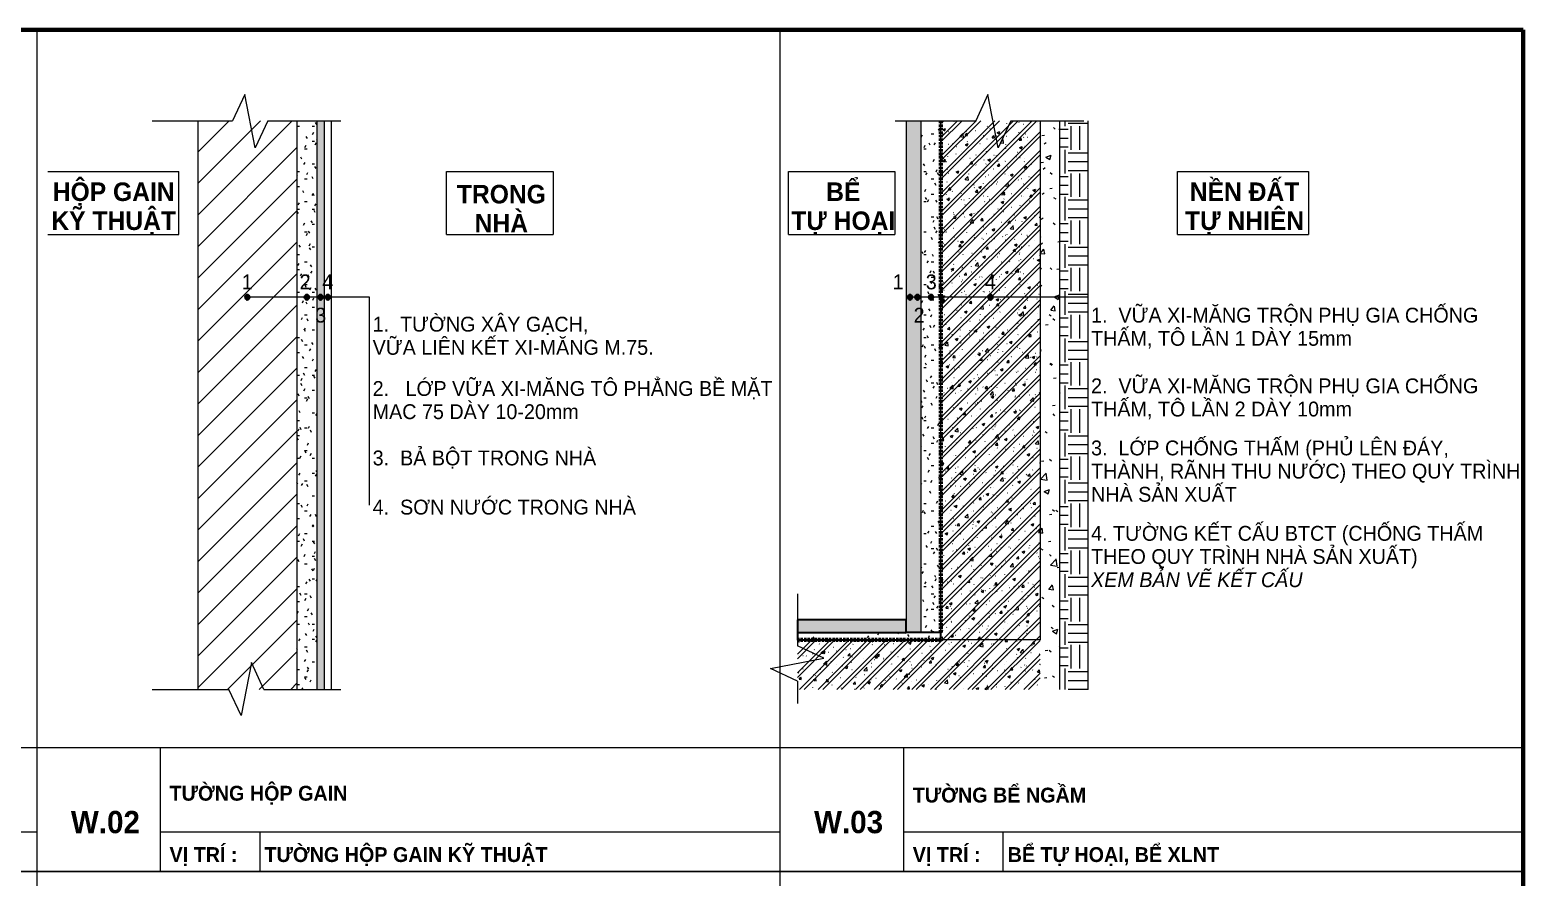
# Model space of a CAD drawing. Header units: millimetres. Extents: x 2839 to 13349, y 2387 to 11762.
# Drawn here: x 10281 to 13295, y 10050 to 11762 of the extents above; entities that cross this region are included whole.
import ezdxf

# ---------------------------------------------------------------- set-up
doc = ezdxf.new("R2010")
doc.units = ezdxf.units.MM
doc.linetypes.add('Hidden', pattern=[7.14375, 4.7625, -2.38125])
for name, color, linetype, lineweight in [('A-DETL-5', 90, 'Hidden', 200), ('A-DETL-GENF-1', 7, 'Continuous', 18), ('A-DETL-GENF-2', 9, 'Continuous', 18), ('A-DETL-GENF-4', 8, 'Continuous', 18), ('A-DETL-MEDM', 33, 'Continuous', 35), ('A-DETL-THIN', 151, 'Continuous', 18), ('A-DETL-WIDE', 214, 'Continuous', 100), ('G-ANNO-TEXT-1', 7, 'Continuous', 9)]:
    doc.layers.add(name, color=color, linetype=linetype, lineweight=lineweight)
doc.styles.add('Arial_4', font='arial_0.ttf', dxfattribs={"width": 0.95, "height": 30})
doc.styles.add('Arial_B_1', font='arialbd_0.ttf', dxfattribs={"width": 0.95, "height": 45})
doc.styles.add('Arial_B_2', font='arialbd_0.ttf', dxfattribs={"width": 0.95, "height": 30})
doc.styles.add('Arial_B_3', font='arialbd_0.ttf', dxfattribs={"width": 0.95, "height": 37.5})
pattern_1 = [(0, (6232.564, 0), (60.96, 15.24), [5.029, -40.691, 5.029, -40.691, -243.84]), (0, (6232.564, 0), (60.96, 15.24), [-91.44, 5.029, -86.411, 5.029, -40.691, -106.68]), (0, (6232.564, 0), (60.96, 15.24), [-228.6, 5.029, -25.451, 5.029, -71.171]), (120, (6255.424, 7.62), (-43.678227, 45.172909), [5.029, -40.691, 5.029, -40.691, -243.84]), (120, (6255.424, 7.62), (-43.678227, 45.172909), [-91.44, 5.029, -86.411, 5.029, -40.691, -106.68]), (120, (6255.424, 7.62), (-43.678227, 45.172909), [-228.6, 5.029, -25.451, 5.029, -71.171]), (240, (6263.044, 38.1), (-17.281773, -60.412909), [5.029, -40.691, 5.029, -40.691, -243.84]), (240, (6263.044, 38.1), (-17.281773, -60.412909), [-91.44, 5.029, -86.411, 5.029, -40.691, -106.68]), (240, (6263.044, 38.1), (-17.281773, -60.412909), [-228.6, 5.029, -25.451, 5.029, -71.171])]
pattern_2 = [(50, (6232.564, 0), (54.65545, -4.78151), [5.715, -62.865]), (355, (6232.564, 0), (-10.57276, 57.31658), [4.572, -50.292]), (100.451, (6237.12, -0.4), (44.08277, 52.5349), [4.857, -53.427]), (46.184, (6232.564, 15.24), (81.32374, -12.6129), [8.572, -94.297]), (96.636, (6239.34, 14.19), (71.2212, 74.2287), [7.286, -80.141]), (351.184, (6232.56, 15.24), (71.22166, 74.2274), [6.858, -75.438]), (21, (6240.184, 11.43), (45.48461, -30.67949), [5.715, -62.865]), (326, (6240.184, 11.43), (18.54048, 55.256), [4.572, -50.292]), (71.451, (6243.974, 8.873), (64.02509, 24.57632), [4.857, -53.427]), (37.5, (6232.564, 0), (0.926095, 25.366718), [0.503, -49.179, 0.503, -50.551, -50.483]), (37.5, (6232.564, 0), (0.926095, 25.366718), [-100.736, 0.503, -49.98]), (7.5, (6232.564, 0), (20.04558, 30.054595), [0.503, -28.605, 0.503, -48.036, -19.241]), (7.5, (6232.564, 0), (20.04558, 30.054595), [-77.648, 0.503, -18.738]), (327.5, (6215.57, 0), (40.676816, -1.71882), [0.503, -18.547, 0.503, -58.933, -78.867]), (327.5, (6215.57, 0), (40.676816, -1.71882), [-78.486, 0.503, -78.364]), (317.5, (6207.95, 0), (44.43832, 7.62794), [0.503, -24.262, 0.503, -38.969, -56.007]), (317.5, (6207.95, 0), (44.43832, 7.62794), [-64.237, 0.503, -55.504]), (45, (6232.564, 0), (-18.85854, 18.85854), []), (45, (6232.564, 28.575), (-18.85854, 18.85854), [])]

msp = doc.modelspace()

# ---------------------------------------------------------------- hatches: boundary and pattern name
at = {"layer": 'A-DETL-GENF-1'}
h = msp.add_hatch(dxfattribs=at)
h.set_pattern_fill('FP_50', color=256, style=0, pattern_type=2)
h.set_pattern_definition([(45, (6232.564, 0), (-31.8198, 31.8198), [])])
h.paths.add_polyline_path([(10619.6, 10429.5), (10819.6, 10429.5), (10819.6, 11578), (10619.6, 11578), (10619.6, 11219.1)])
h.paths.add_polyline_path([(10719.6, 11216.6), (10718.3, 11216.8), (10717.1, 11217.3), (10716.1, 11218.1), (10715.3, 11219.1), (10714.8, 11220.3), (10714.6, 11221.6), (10714.8, 11222.9), (10715.3, 11224.1), (10716.1, 11225.2), (10717.1, 11226), (10718.3, 11226.5), (10719.6, 11226.6), (10720.9, 11226.5), (10722.1, 11226), (10723.1, 11225.2), (10723.9, 11224.1), (10724.4, 11222.9), (10724.6, 11221.6), (10724.4, 11220.3), (10723.9, 11219.1), (10723.1, 11218.1), (10722.1, 11217.3), (10720.9, 11216.8)])
h = msp.add_hatch(dxfattribs=at)
h.set_pattern_fill('FP_54', color=256, style=0, pattern_type=2)
h.set_pattern_definition(pattern_2)
h.paths.add_polyline_path([(12319.6, 10529.5), (12319.6, 11578), (12119.6, 11578), (12119.6, 10529.5)])
h.paths.add_polyline_path([(12219.6, 11216.6), (12218.3, 11216.8), (12217.1, 11217.3), (12216.1, 11218.1), (12215.3, 11219.1), (12214.8, 11220.3), (12214.6, 11221.6), (12214.8, 11222.9), (12215.3, 11224.1), (12216.1, 11225.2), (12217.1, 11226), (12218.3, 11226.5), (12219.6, 11226.6), (12220.9, 11226.5), (12222.1, 11226), (12223.1, 11225.2), (12223.9, 11224.1), (12224.4, 11222.9), (12224.6, 11221.6), (12224.4, 11220.3), (12223.9, 11219.1), (12223.1, 11218.1), (12222.1, 11217.3), (12220.9, 11216.8)])
h = msp.add_hatch(dxfattribs=at)
h.set_pattern_fill('FP_56', color=256, style=0, pattern_type=2)
h.set_pattern_definition([(50, (6232.56, 0), (109.31026, -9.5638), [11.43, -125.73]), (355, (6232.56, 0), (-21.1454, 114.6342), [9.144, -100.584]), (100.451, (6241.67, -0.8), (88.1655, 105.0698), [9.714, -106.854]), (46.184, (6232.56, 30.48), (162.6475, -25.2258), [17.145, -188.595]), (96.636, (6246.12, 28.38), (142.4415, 148.4563), [14.571, -160.281]), (351.184, (6232.56, 30.48), (142.4433, 148.4548), [13.716, -150.876]), (21, (6247.8, 22.86), (90.9683, -61.35934), [11.43, -125.73]), (326, (6247.8, 22.86), (37.0815, 110.5128), [9.144, -100.584]), (71.451, (6255.38, 17.75), (128.0502, 49.1526), [9.714, -106.854]), (37.5, (6232.564, 0), (1.85359, 50.73325), [5.029, -94.336, 5.029, -97.079, -100.965]), (37.5, (6232.564, 0), (1.85359, 50.73325), [-201.473, 5.029, -95.936]), (7.5, (6232.564, 0), (40.09228, 60.10833), [5.029, -53.188, 5.029, -92.05, -38.481]), (7.5, (6232.564, 0), (40.09228, 60.10833), [-155.296, 5.029, -33.452]), (327.5, (6198.58, 0), (81.35501, -3.43733), [5.029, -33.071, 5.029, -113.843, -157.734]), (327.5, (6198.58, 0), (81.35501, -3.43733), [-156.972, 5.029, -152.705]), (317.5, (6183.34, 0), (88.87804, 15.25595), [5.029, -44.501, 5.029, -73.914, -112.014]), (317.5, (6183.34, 0), (88.87804, 15.25595), [-128.473, 5.029, -106.985])])
h.paths.add_polyline_path([(12359.6, 10429.5), (12359.6, 11578), (12319.6, 11578), (12319.6, 10429.5)])
for points in [[(10719.6, 11216.6), (10720.9, 11216.8), (10722.1, 11217.3), (10723.1, 11218.1), (10723.9, 11219.1), (10724.4, 11220.3), (10724.6, 11221.6), (10724.4, 11222.9), (10723.9, 11224.1), (10723.1, 11225.2), (10722.1, 11226), (10720.9, 11226.5), (10719.6, 11226.6), (10718.3, 11226.5), (10717.1, 11226), (10716.1, 11225.2), (10715.3, 11224.1), (10714.8, 11222.9), (10714.6, 11221.6), (10714.8, 11220.3), (10715.3, 11219.1), (10716.1, 11218.1), (10717.1, 11217.3), (10718.3, 11216.8)], [(10839.6, 11216.6), (10840.9, 11216.8), (10842.1, 11217.3), (10843.1, 11218.1), (10843.9, 11219.1), (10844.4, 11220.3), (10844.6, 11221.6), (10844.4, 11222.9), (10843.9, 11224.1), (10843.1, 11225.2), (10842.1, 11226), (10840.9, 11226.5), (10839.6, 11226.6), (10838.3, 11226.5), (10837.1, 11226), (10836.1, 11225.2), (10835.3, 11224.1), (10834.8, 11222.9), (10834.6, 11221.6), (10834.8, 11220.3), (10835.3, 11219.1), (10836.1, 11218.1), (10837.1, 11217.3), (10838.3, 11216.8)], [(10867.2, 11216.6), (10868.5, 11216.8), (10869.7, 11217.3), (10870.8, 11218.1), (10871.6, 11219.1), (10872.1, 11220.3), (10872.2, 11221.6), (10872.1, 11222.9), (10871.6, 11224.1), (10870.8, 11225.2), (10869.7, 11226), (10868.5, 11226.5), (10867.2, 11226.6), (10865.9, 11226.5), (10864.7, 11226), (10863.7, 11225.2), (10862.9, 11224.1), (10862.4, 11222.9), (10862.2, 11221.6), (10862.4, 11220.3), (10862.9, 11219.1), (10863.7, 11218.1), (10864.7, 11217.3), (10865.9, 11216.8)], [(10882.2, 11216.6), (10883.5, 11216.8), (10884.7, 11217.3), (10885.8, 11218.1), (10886.6, 11219.1), (10887.1, 11220.3), (10887.2, 11221.6), (10887.1, 11222.9), (10886.6, 11224.1), (10885.8, 11225.2), (10884.7, 11226), (10883.5, 11226.5), (10882.2, 11226.6), (10880.9, 11226.5), (10879.7, 11226), (10878.7, 11225.2), (10877.9, 11224.1), (10877.4, 11222.9), (10877.2, 11221.6), (10877.6, 11220), (10877.9, 11219.1), (10878.7, 11218.1), (10879.7, 11217.3), (10880.9, 11216.8)], [(12057.1, 11216.6), (12058.4, 11216.8), (12059.6, 11217.3), (12060.6, 11218.1), (12061.4, 11219.1), (12061.9, 11220.3), (12062.1, 11221.6), (12061.9, 11222.9), (12061.4, 11224.1), (12060.6, 11225.2), (12059.6, 11226), (12058.4, 11226.5), (12057.1, 11226.6), (12055.8, 11226.5), (12054.6, 11226), (12053.6, 11225.2), (12052.8, 11224.1), (12052.3, 11222.9), (12052.1, 11221.6), (12052.3, 11220.3), (12052.8, 11219.1), (12053.6, 11218.1), (12055, 11217.1), (12055.8, 11216.8)], [(12072.1, 11216.6), (12073.4, 11216.8), (12074.6, 11217.3), (12075.6, 11218.1), (12076.4, 11219.1), (12076.9, 11220.3), (12077.1, 11221.6), (12076.9, 11222.9), (12076.4, 11224.1), (12075.6, 11225.2), (12074.6, 11226), (12073.4, 11226.5), (12072.1, 11226.6), (12070.8, 11226.5), (12069.6, 11226), (12068.6, 11225.2), (12067.8, 11224.1), (12067.3, 11222.9), (12067.1, 11221.6), (12067.3, 11220.3), (12067.8, 11219.1), (12068.6, 11218.1), (12069.6, 11217.3), (12070.8, 11216.8)], [(12099.6, 11216.6), (12100.9, 11216.8), (12102.1, 11217.3), (12103.1, 11218.1), (12103.9, 11219.1), (12104.4, 11220.3), (12104.6, 11221.6), (12104.4, 11222.9), (12103.9, 11224.1), (12103.1, 11225.2), (12102.1, 11226), (12100.9, 11226.5), (12099.6, 11226.6), (12098.3, 11226.5), (12097.1, 11226), (12096.1, 11225.2), (12095.3, 11224.1), (12094.8, 11222.9), (12094.6, 11221.6), (12094.8, 11220.3), (12095.3, 11219.1), (12096.1, 11218.1), (12097.1, 11217.3), (12098.3, 11216.8)], [(12219.6, 11216.6), (12220.9, 11216.8), (12222.1, 11217.3), (12223.1, 11218.1), (12223.9, 11219.1), (12224.4, 11220.3), (12224.6, 11221.6), (12224.4, 11222.9), (12223.9, 11224.1), (12223.1, 11225.2), (12222.1, 11226), (12220.9, 11226.5), (12219.6, 11226.6), (12218.3, 11226.5), (12217.1, 11226), (12216.1, 11225.2), (12215.3, 11224.1), (12214.8, 11222.9), (12214.6, 11221.6), (12214.8, 11220.3), (12215.3, 11219.1), (12216.1, 11218.1), (12217.1, 11217.3), (12218.3, 11216.8)]]:
    msp.add_hatch(color=256, dxfattribs=at).paths.add_polyline_path(points)
h = msp.add_hatch(dxfattribs=at)
h.set_pattern_fill('FP_54', color=256, style=0, pattern_type=2)
h.set_pattern_definition(pattern_2)
h.paths.add_polyline_path([(12319.6, 10429.5), (12319.6, 10529.5), (11830, 10529.5), (11830, 10429.5), (12119.6, 10429.5)])
at = {"layer": 'A-DETL-GENF-2'}
h = msp.add_hatch(color=256, dxfattribs=at)
h.paths.add_polyline_path([(10859.6, 10429.5), (10874.6, 10429.5), (10874.6, 11578), (10859.6, 11578), (10859.6, 10888.6)])
h.paths.add_polyline_path([(10867.2, 11216.6), (10865.9, 11216.8), (10864.7, 11217.3), (10863.7, 11218.1), (10862.9, 11219.1), (10862.4, 11220.3), (10862.2, 11221.6), (10862.4, 11222.9), (10862.9, 11224.1), (10863.7, 11225.2), (10864.7, 11226), (10865.9, 11226.5), (10867.2, 11226.6), (10868.5, 11226.5), (10869.7, 11226), (10870.8, 11225.2), (10871.6, 11224.1), (10872.1, 11222.9), (10872.2, 11221.6), (10872.1, 11220.3), (10871.6, 11219.1), (10870.8, 11218.1), (10869.7, 11217.3), (10868.5, 11216.8)])
h = msp.add_hatch(color=256, dxfattribs=at)
h.paths.add_polyline_path([(12079.6, 10544.5), (12079.6, 11578), (12049.6, 11578), (12049.6, 10544.5)])
h.paths.add_polyline_path([(12057.1, 11216.6), (12055.8, 11216.8), (12054.6, 11217.3), (12053.6, 11218.1), (12052.8, 11219.1), (12052.3, 11220.3), (12052.1, 11221.6), (12052.3, 11222.9), (12052.8, 11224.1), (12053.6, 11225.2), (12055, 11226.1), (12055.8, 11226.5), (12057.1, 11226.6), (12058.4, 11226.5), (12059.6, 11226), (12060.6, 11225.2), (12061.4, 11224.1), (12061.9, 11222.9), (12062.1, 11221.6), (12061.9, 11220.3), (12061.4, 11219.1), (12060.6, 11218.1), (12059.6, 11217.3), (12058.4, 11216.8)])
h.paths.add_polyline_path([(12072.1, 11216.6), (12070.8, 11216.8), (12069.6, 11217.3), (12068.6, 11218.1), (12067.8, 11219.1), (12067.3, 11220.3), (12067.1, 11221.6), (12067.3, 11222.9), (12067.8, 11224.1), (12068.6, 11225.2), (12069.6, 11226), (12070.8, 11226.5), (12072.1, 11226.6), (12073.4, 11226.5), (12074.6, 11226), (12075.6, 11225.2), (12076.4, 11224.1), (12076.9, 11222.9), (12077.1, 11221.6), (12076.9, 11220.3), (12076.4, 11219.1), (12075.6, 11218.1), (12074.6, 11217.3), (12073.4, 11216.8)])
msp.add_hatch(color=256, dxfattribs=at).paths.add_polyline_path([(12049.6, 10544.5), (12049.6, 10569.7), (11830, 10569.7), (11830, 10544.5), (11853.2, 10544.5)])
at = {"layer": 'A-DETL-GENF-4'}
h = msp.add_hatch(dxfattribs=at)
h.set_pattern_fill('FP_22', color=256, style=0, pattern_type=2)
h.set_pattern_definition(pattern_1)
h.paths.add_polyline_path([(10819.6, 10429.5), (10859.6, 10429.5), (10859.6, 11578), (10819.6, 11578), (10819.6, 10888.6)])
h.paths.add_polyline_path([(10839.6, 11216.6), (10838.3, 11216.8), (10837.1, 11217.3), (10836.1, 11218.1), (10835.3, 11219.1), (10834.8, 11220.3), (10834.6, 11221.6), (10834.8, 11222.9), (10835.3, 11224.1), (10836.1, 11225.2), (10837.1, 11226), (10838.3, 11226.5), (10839.6, 11226.6), (10840.9, 11226.5), (10842.1, 11226), (10843.1, 11225.2), (10843.9, 11224.1), (10844.4, 11222.9), (10844.6, 11221.6), (10844.4, 11220.3), (10843.9, 11219.1), (10843.1, 11218.1), (10842.1, 11217.3), (10840.9, 11216.8)])
h = msp.add_hatch(dxfattribs=at)
h.set_pattern_fill('FP_22', color=256, style=0, pattern_type=2)
h.set_pattern_definition(pattern_1)
h.paths.add_polyline_path([(12079.6, 10544.5), (12119.6, 10544.5), (12119.6, 11578), (12079.6, 11578), (12079.6, 10888.6)])
h.paths.add_polyline_path([(12099.6, 11216.6), (12098.3, 11216.8), (12097.1, 11217.3), (12096.1, 11218.1), (12095.3, 11219.1), (12094.8, 11220.3), (12094.6, 11221.6), (12094.8, 11222.9), (12095.3, 11224.1), (12096.1, 11225.2), (12097.1, 11226), (12098.3, 11226.5), (12099.6, 11226.6), (12100.9, 11226.5), (12102.1, 11226), (12103.1, 11225.2), (12103.9, 11224.1), (12104.4, 11222.9), (12104.6, 11221.6), (12104.4, 11220.3), (12103.9, 11219.1), (12103.1, 11218.1), (12102.1, 11217.3), (12100.9, 11216.8)])
h = msp.add_hatch(dxfattribs=at)
h.set_pattern_fill('FP_55', color=256, style=0, pattern_type=2)
h.set_pattern_definition([(0, (6232.564, 0), (47.625, 47.625), [47.625, -47.625]), (0, (6232.564, 17.86), (47.625, 47.625), [47.625, -47.625]), (0, (6232.564, 35.72), (47.625, 47.625), [47.625, -47.625]), (90, (6238.517, 41.67), (-47.625, 47.625), [47.625, -47.625]), (90, (6256.377, 41.67), (-47.625, 47.625), [47.625, -47.625]), (90, (6274.236, 41.67), (-47.625, 47.625), [47.625, -47.625])])
h.paths.add_polyline_path([(12391.4, 10429.5), (12416.5, 10429.5), (12416.5, 11578), (12359.6, 11578), (12359.6, 10429.5)])
h = msp.add_hatch(dxfattribs=at)
h.set_pattern_fill('FP_22', color=256, style=0, pattern_type=2)
h.set_pattern_definition(pattern_1)
h.paths.add_polyline_path([(11853.2, 10529.5), (12119.6, 10529.5), (12119.6, 10544.5), (11830, 10544.5), (11830, 10529.5)])

# ---------------------------------------------------------------- linework, layer by layer
at = {"layer": 'A-DETL-5'}
for p, q in [((12119.6, 10544.5), (12119.6, 11578)), ((12119.6, 10529.5), (11830, 10529.5))]:
    msp.add_line(p, q, dxfattribs=at)
at = {"layer": 'A-DETL-MEDM'}
for p, q in [((12049.6, 10569.7), (11830, 10569.7)), ((11830, 10569.7), (11830, 10544.5)), ((12049.6, 10544.5), (12049.6, 10569.7)), ((11830, 10544.5), (11830, 10529.5)), ((11830, 10544.5), (12049.6, 10544.5)), ((11830, 10529.5), (12119.6, 10529.5)), ((12119.6, 10544.5), (12049.6, 10544.5)), ((12119.6, 10529.5), (12119.6, 10544.5))]:
    msp.add_line(p, q, dxfattribs=at)
for centre, start, end in [((10719.6, 11221.6), 0, 180), ((10719.6, 11221.6), 180, 0), ((10839.6, 11221.6), 0, 180), ((10839.6, 11221.6), 180, 0), ((10867.2, 11221.6), 0, 180), ((10867.2, 11221.6), 180, 0), ((10882.2, 11221.6), 0, 180), ((10882.2, 11221.6), 180, 0), ((12057.1, 11221.6), 0, 180), ((12057.1, 11221.6), 180, 0), ((12072.1, 11221.6), 0, 180), ((12072.1, 11221.6), 180, 0), ((12099.6, 11221.6), 0, 180), ((12099.6, 11221.6), 180, 0), ((12219.6, 11221.6), 0, 180), ((12219.6, 11221.6), 180, 0)]:
    msp.add_arc(centre, 5, start, end, dxfattribs=at)
at = {"layer": 'A-DETL-THIN'}
for p, q in [((10294.6, 11761.7), (10294.6, 10061.7)), ((11794.6, 11761.7), (10294.6, 11761.7)), ((10294.6, 11761.7), (10294.6, 10061.7)), ((10294.6, 11761.7), (10294.6, 10061.7)), ((10294.6, 11761.7), (10294.6, 10061.7)), ((10294.6, 11761.7), (10294.6, 10061.7)), ((11794.6, 11761.7), (11794.6, 10061.7)), ((11794.6, 11761.7), (11794.6, 10061.7)), ((13294.6, 11761.7), (11794.6, 11761.7)), ((11794.6, 11761.7), (11794.6, 10061.7)), ((11794.6, 11761.7), (11794.6, 10061.7)), ((11794.6, 11761.7), (11794.6, 10061.7)), ((11794.6, 11761.7), (11794.6, 10061.7)), ((11794.6, 11761.7), (11794.6, 10061.7)), ((11794.6, 11761.7), (11794.6, 10061.7)), ((11794.6, 11761.7), (11794.6, 10061.7)), ((11794.6, 11761.7), (11794.6, 10061.7)), ((13294.6, 11761.7), (13294.6, 10061.7)), ((13294.6, 11761.7), (13294.6, 10061.7)), ((13294.6, 11761.7), (13294.6, 10061.7)), ((13294.6, 11761.7), (13294.6, 10061.7)), ((13294.6, 11761.7), (13294.6, 10061.7)), ((13294.6, 11761.7), (13294.6, 10061.7)), ((13294.6, 11761.7), (13294.6, 10061.7)), ((13294.6, 11761.7), (13294.6, 10061.7)), ((13294.6, 11761.7), (13294.6, 10061.7)), ((10714.4, 11630.9), (10689.8, 11578)), ((10735.3, 11523.6), (10714.4, 11630.9)), ((12214.4, 11630.9), (12189.8, 11578)), ((12235.3, 11523.6), (12214.4, 11630.9)), ((10527.3, 11578), (10689.8, 11578)), ((10619.6, 11578), (10619.6, 10429.5)), ((10760.7, 11578), (10735.3, 11523.6)), ((10760.7, 11578), (10908.2, 11578)), ((10819.6, 11578), (10819.6, 10429.5)), ((10859.6, 11578), (10859.6, 10429.5)), ((10874.6, 11578), (10874.6, 10429.5)), ((10889.6, 10429.5), (10889.6, 11578)), ((12027.3, 11578), (12189.8, 11578)), ((12049.6, 11578), (12049.6, 10569.7)), ((12079.6, 10544.5), (12079.6, 11578)), ((12119.6, 10544.5), (12119.6, 11578)), ((12260.7, 11578), (12235.3, 11523.6)), ((12260.7, 11578), (12408.2, 11578)), ((12319.6, 11578), (12319.6, 10529.5)), ((12359.6, 10429.5), (12359.6, 11578)), ((12416.5, 10429.5), (12416.5, 11578)), ((10316.7, 11475.9), (10581.7, 11475.9)), ((10581.7, 11348.4), (10581.7, 11475.9)), ((11121.7, 11475.9), (11336.7, 11475.9)), ((11121.7, 11348.4), (11121.7, 11475.9)), ((11336.7, 11475.9), (11336.7, 11348.4)), ((11811.7, 11475.9), (12026.7, 11475.9)), ((11811.7, 11348.4), (11811.7, 11475.9)), ((12026.7, 11475.9), (12026.7, 11348.4)), ((12596.7, 11475.9), (12861.7, 11475.9)), ((12596.7, 11348.4), (12596.7, 11475.9)), ((12861.7, 11475.9), (12861.7, 11348.4)), ((10316.7, 11348.4), (10581.7, 11348.4)), ((11121.7, 11348.4), (11336.7, 11348.4)), ((11811.7, 11348.4), (12026.7, 11348.4)), ((12596.7, 11348.4), (12861.7, 11348.4)), ((10966.5, 11221.6), (10714.6, 11221.6)), ((10966.5, 10801.6), (10966.5, 11221.6)), ((12416.5, 11221.6), (12049.6, 11221.6)), ((11830, 10622.2), (11830, 10569.7)), ((11830, 10529.5), (11830, 10517.2)), ((12319.6, 10529.5), (12119.6, 10529.5)), ((11775.6, 10471.6), (11882.9, 10492.5)), ((11882.9, 10492.5), (11830, 10517.2)), ((10727.8, 10483.9), (10706.9, 10376.6)), ((10753.2, 10429.5), (10727.8, 10483.9)), ((11830, 10446.2), (11775.6, 10471.6)), ((10527.3, 10429.5), (10682.3, 10429.5)), ((10706.9, 10376.6), (10682.3, 10429.5)), ((10753.2, 10429.5), (10908.2, 10429.5)), ((11830, 10446.2), (11830, 10401.2)), ((10294.6, 10311.7), (8794.6, 10311.7)), ((11794.6, 10311.7), (10294.6, 10311.7)), ((10544.6, 10061.7), (10544.6, 10311.7)), ((10544.6, 10061.7), (10544.6, 10311.7)), ((13294.6, 10311.7), (11794.6, 10311.7)), ((12044.6, 10061.7), (12044.6, 10311.7)), ((12044.6, 10061.7), (12044.6, 10311.7)), ((9044.6, 10141.7), (10294.6, 10141.7)), ((9044.6, 10141.7), (10294.6, 10141.7)), ((10544.6, 10141.7), (11794.6, 10141.7)), ((10544.6, 10141.7), (11794.6, 10141.7)), ((10744.6, 10141.7), (10744.6, 10061.7)), ((10744.6, 10141.7), (10744.6, 10061.7)), ((12044.6, 10141.7), (13294.6, 10141.7)), ((12044.6, 10141.7), (13294.6, 10141.7)), ((12244.6, 10141.7), (12244.6, 10061.7)), ((12244.6, 10141.7), (12244.6, 10061.7)), ((10294.6, 10061.7), (8794.6, 10061.7)), ((8794.6, 10061.7), (10294.6, 10061.7)), ((10294.6, 10061.7), (10294.6, 8361.7)), ((10294.6, 10061.7), (10294.6, 8361.7)), ((11794.6, 10061.7), (10294.6, 10061.7)), ((10294.6, 10061.7), (11794.6, 10061.7)), ((10294.6, 10061.7), (10294.6, 8361.7)), ((10294.6, 10061.7), (10294.6, 8361.7)), ((11794.6, 10061.7), (10294.6, 10061.7)), ((10294.6, 10061.7), (10294.6, 8361.7)), ((10294.6, 10061.7), (11794.6, 10061.7)), ((11794.6, 10061.7), (10294.6, 10061.7)), ((10294.6, 10061.7), (11794.6, 10061.7)), ((11794.6, 10061.7), (10294.6, 10061.7)), ((10294.6, 10061.7), (11794.6, 10061.7)), ((11794.6, 10061.7), (11794.6, 8361.7)), ((11794.6, 10061.7), (11794.6, 8361.7)), ((13294.6, 10061.7), (11794.6, 10061.7)), ((11794.6, 10061.7), (11794.6, 8361.7)), ((11794.6, 10061.7), (13294.6, 10061.7)), ((13294.6, 10061.7), (11794.6, 10061.7)), ((11794.6, 10061.7), (13294.6, 10061.7)), ((13294.6, 10061.7), (11794.6, 10061.7)), ((11794.6, 10061.7), (13294.6, 10061.7)), ((11794.6, 10061.7), (11794.6, 8361.7)), ((11794.6, 10061.7), (11794.6, 8361.7)), ((11794.6, 10061.7), (11794.6, 8361.7)), ((11794.6, 10061.7), (11794.6, 8361.7)), ((13294.6, 10061.7), (13294.6, 8361.7)), ((13294.6, 10061.7), (13294.6, 8361.7)), ((13294.6, 10061.7), (13294.6, 8361.7))]:
    msp.add_line(p, q, dxfattribs=at)
at = {"layer": 'A-DETL-WIDE'}
for p, q in [((10294.6, 11761.7), (8794.6, 11761.7)), ((11794.6, 11761.7), (10294.6, 11761.7)), ((13294.6, 11761.7), (11794.6, 11761.7)), ((13294.6, 11761.7), (13294.6, 10061.7)), ((13294.6, 10061.7), (13294.6, 8361.7))]:
    msp.add_line(p, q, dxfattribs=at)

# ---------------------------------------------------------------- texts
at = {"layer": 'G-ANNO-TEXT-1', "line_spacing_factor": 0.936439}
for s, insert, char_height, width, attachment_point, style in [('\\pt171,342,513,684,855,1026,1197,1368,1539,1710,1881,2052,2223,2394,2565,2736,2907,3078,3249,3420,3591,3762,3933,4104,4275,4446,4617,4788,4959,5130,5301,5472;HỘP GAIN\\PKỸ THUẬT', (10449.9, 11400.6), 37.5, 252.653, 5, 'Arial_B_3'), ('\\pt171,342,513,684,855,1026,1197,1368,1539,1710,1881,2052,2223,2394,2565,2736,2907,3078,3249,3420,3591,3762,3933,4104,4275,4446,4617,4788,4959,5130,5301,5472;BỂ\\PTỰ HOẠI', (11922.5, 11400.6), 37.5, 212.289, 5, 'Arial_B_3'), ('\\pt171,342,513,684,855,1026,1197,1368,1539,1710,1881,2052,2223,2394,2565,2736,2907,3078,3249,3420,3591,3762,3933,4104,4275,4446,4617,4788,4959,5130,5301,5472;NỀN ĐẤT\\PTỰ NHIÊN', (12732.4, 11400.6), 37.5, 243.665, 5, 'Arial_B_3'), ('\\pt171,342,513,684,855,1026,1197,1368,1539,1710,1881,2052,2223,2394,2565,2736,2907,3078,3249,3420,3591,3762,3933,4104,4275,4446,4617,4788,4959,5130,5301,5472;TRONG\\PNHÀ', (11232.4, 11400.6), 37.5, 181.921, 5, 'Arial_B_3'), ('\\pt180.975,361.95,542.925,723.9,904.875,1085.85,1266.825,1447.8,1628.775,1809.75,1990.725,2171.7,2352.675,2533.65,2714.625,2895.6,3076.575,3257.55,3438.525,3619.5,3800.475,3981.45,4162.425,4343.4,4524.375,4705.35,4886.325,5067.3,5248.275,5429.25,5610.225,5791.2;1', (10708.3, 11267.6), 30, 23.748, 1, 'Arial_4'), ('\\pt180.975,361.95,542.925,723.9,904.875,1085.85,1266.825,1447.8,1628.775,1809.75,1990.725,2171.7,2352.675,2533.65,2714.625,2895.6,3076.575,3257.55,3438.525,3619.5,3800.475,3981.45,4162.425,4343.4,4524.375,4705.35,4886.325,5067.3,5248.275,5429.25,5610.225,5791.2;2', (10825.1, 11267.6), 30, 23.748, 1, 'Arial_4'), ('\\pt180.975,361.95,542.925,723.9,904.875,1085.85,1266.825,1447.8,1628.775,1809.75,1990.725,2171.7,2352.675,2533.65,2714.625,2895.6,3076.575,3257.55,3438.525,3619.5,3800.475,3981.45,4162.425,4343.4,4524.375,4705.35,4886.325,5067.3,5248.275,5429.25,5610.225,5791.2;4', (10870.8, 11267.6), 30, 23.748, 1, 'Arial_4'), ('\\pt180.975,361.95,542.925,723.9,904.875,1085.85,1266.825,1447.8,1628.775,1809.75,1990.725,2171.7,2352.675,2533.65,2714.625,2895.6,3076.575,3257.55,3438.525,3619.5,3800.475,3981.45,4162.425,4343.4,4524.375,4705.35,4886.325,5067.3,5248.275,5429.25,5610.225,5791.2;1', (12022.1, 11267.6), 30, 23.748, 1, 'Arial_4'), ('\\pt180.975,361.95,542.925,723.9,904.875,1085.85,1266.825,1447.8,1628.775,1809.75,1990.725,2171.7,2352.675,2533.65,2714.625,2895.6,3076.575,3257.55,3438.525,3619.5,3800.475,3981.45,4162.425,4343.4,4524.375,4705.35,4886.325,5067.3,5248.275,5429.25,5610.225,5791.2;3', (12089, 11267.6), 30, 23.748, 1, 'Arial_4'), ('\\pt180.975,361.95,542.925,723.9,904.875,1085.85,1266.825,1447.8,1628.775,1809.75,1990.725,2171.7,2352.675,2533.65,2714.625,2895.6,3076.575,3257.55,3438.525,3619.5,3800.475,3981.45,4162.425,4343.4,4524.375,4705.35,4886.325,5067.3,5248.275,5429.25,5610.225,5791.2;4', (12208.3, 11267.6), 30, 23.748, 1, 'Arial_4'), ('\\pt180.975,361.95,542.925,723.9,904.875,1085.85,1266.825,1447.8,1628.775,1809.75,1990.725,2171.7,2352.675,2533.65,2714.625,2895.6,3076.575,3257.55,3438.525,3619.5,3800.475,3981.45,4162.425,4343.4,4524.375,4705.35,4886.325,5067.3,5248.275,5429.25,5610.225,5791.2;3', (10856.7, 11200.4), 30, 23.748, 1, 'Arial_4'), ('\\pt180.975,361.95,542.925,723.9,904.875,1085.85,1266.825,1447.8,1628.775,1809.75,1990.725,2171.7,2352.675,2533.65,2714.625,2895.6,3076.575,3257.55,3438.525,3619.5,3800.475,3981.45,4162.425,4343.4,4524.375,4705.35,4886.325,5067.3,5248.275,5429.25,5610.225,5791.2;1.  TƯỜNG XÂY GẠCH,\\PVỮA LIÊN KẾT XI-MĂNG M.75.', (10972.6, 11182.2), 30, 816.24, 1, 'Arial_4'), ('\\pt180.975,361.95,542.925,723.9,904.875,1085.85,1266.825,1447.8,1628.775,1809.75,1990.725,2171.7,2352.675,2533.65,2714.625,2895.6,3076.575,3257.55,3438.525,3619.5,3800.475,3981.45,4162.425,4343.4,4524.375,4705.35,4886.325,5067.3,5248.275,5429.25,5610.225,5791.2;2', (12064.5, 11200.4), 30, 23.748, 1, 'Arial_4'), ('\\pt180.975,361.95,542.925,723.9,904.875,1085.85,1266.825,1447.8,1628.775,1809.75,1990.725,2171.7,2352.675,2533.65,2714.625,2895.6,3076.575,3257.55,3438.525,3619.5,3800.475,3981.45,4162.425,4343.4,4524.375,4705.35,4886.325,5067.3,5248.275,5429.25,5610.225,5791.2;1.  VỮA XI-MĂNG TRỘN PHỤ GIA CHỐNG THẤM, TÔ LẦN 1 DÀY 15mm', (12422.6, 11200.4), 30, 866.258, 1, 'Arial_4'), ('\\pt180.975,361.95,542.925,723.9,904.875,1085.85,1266.825,1447.8,1628.775,1809.75,1990.725,2171.7,2352.675,2533.65,2714.625,2895.6,3076.575,3257.55,3438.525,3619.5,3800.475,3981.45,4162.425,4343.4,4524.375,4705.35,4886.325,5067.3,5248.275,5429.25,5610.225,5791.2;2.   LỚP VỮA XI-MĂNG TÔ PHẲNG BỀ MẶT\\PMAC 75 DÀY 10-20mm', (10972.6, 11052.3), 30, 821.94, 1, 'Arial_4'), ('\\pt180.975,361.95,542.925,723.9,904.875,1085.85,1266.825,1447.8,1628.775,1809.75,1990.725,2171.7,2352.675,2533.65,2714.625,2895.6,3076.575,3257.55,3438.525,3619.5,3800.475,3981.45,4162.425,4343.4,4524.375,4705.35,4886.325,5067.3,5248.275,5429.25,5610.225,5791.2;2.  VỮA XI-MĂNG TRỘN PHỤ GIA CHỐNG THẤM, TÔ LẦN 2 DÀY 10mm', (12422.6, 11057.6), 30, 869.107, 1, 'Arial_4'), ('\\pt180.975,361.95,542.925,723.9,904.875,1085.85,1266.825,1447.8,1628.775,1809.75,1990.725,2171.7,2352.675,2533.65,2714.625,2895.6,3076.575,3257.55,3438.525,3619.5,3800.475,3981.45,4162.425,4343.4,4524.375,4705.35,4886.325,5067.3,5248.275,5429.25,5610.225,5791.2;3.  LỚP CHỐNG THẤM (PHỦ LÊN ĐÁY, THÀNH, RÃNH THU NƯỚC) THEO QUY TRÌNH NHÀ SẢN XUẤT', (12422.6, 10932.2), 30, 869.107, 1, 'Arial_4'), ('\\pt180.975,361.95,542.925,723.9,904.875,1085.85,1266.825,1447.8,1628.775,1809.75,1990.725,2171.7,2352.675,2533.65,2714.625,2895.6,3076.575,3257.55,3438.525,3619.5,3800.475,3981.45,4162.425,4343.4,4524.375,4705.35,4886.325,5067.3,5248.275,5429.25,5610.225,5791.2;3.  BẢ BỘT TRONG NHÀ', (10972.6, 10912), 30, 768.217, 1, 'Arial_4'), ('\\pt180.975,361.95,542.925,723.9,904.875,1085.85,1266.825,1447.8,1628.775,1809.75,1990.725,2171.7,2352.675,2533.65,2714.625,2895.6,3076.575,3257.55,3438.525,3619.5,3800.475,3981.45,4162.425,4343.4,4524.375,4705.35,4886.325,5067.3,5248.275,5429.25,5610.225,5791.2;4.  SƠN NƯỚC TRONG NHÀ ', (10972.6, 10812.7), 30, 768.217, 1, 'Arial_4'), ('\\pt180.975,361.95,542.925,723.9,904.875,1085.85,1266.825,1447.8,1628.775,1809.75,1990.725,2171.7,2352.675,2533.65,2714.625,2895.6,3076.575,3257.55,3438.525,3619.5,3800.475,3981.45,4162.425,4343.4,4524.375,4705.35,4886.325,5067.3,5248.275,5429.25,5610.225,5791.2;4. TƯỜNG KẾT CẤU BTCT (CHỐNG THẤM THEO QUY TRÌNH NHÀ SẢN XUẤT)\\P{\\fArial|b0|i1|c0|p34;XEM BẢN VẼ KẾT CẤU}', (12422.6, 10759.7), 30, 836.047, 1, 'Arial_4'), ('\\pt171,342,513,684,855,1026,1197,1368,1539,1710,1881,2052,2223,2394,2565,2736,2907,3078,3249,3420,3591,3762,3933,4104,4275,4446,4617,4788,4959,5130,5301,5472;TƯỜNG HỘP GAIN', (10562.7, 10215.8), 30, 370.319, 4, 'Arial_B_2'), ('\\pt171,342,513,684,855,1026,1197,1368,1539,1710,1881,2052,2223,2394,2565,2736,2907,3078,3249,3420,3591,3762,3933,4104,4275,4446,4617,4788,4959,5130,5301,5472;TƯỜNG BỂ NGẦM', (12062.7, 10215.8), 30, 362.691, 4, 'Arial_B_2'), ('\\pt142.50015,284.99985,427.5,570.00015,712.49985,855,997.50015,1139.99985,1282.5,1425.00015,1567.49985,1710,1852.50015,1994.99985,2137.5,2280.00015,2422.49985,2565,2707.50015,2849.99985,2992.5,3135.00015,3277.49985,3420,3562.50015,3704.99985,3847.5,3990.00015,4132.49985,4275,4417.50015,4559.99985;W.02', (10433.2, 10161.2), 45, 144.789, 5, 'Arial_B_1'), ('\\pt142.50015,284.99985,427.5,570.00015,712.49985,855,997.50015,1139.99985,1282.5,1425.00015,1567.49985,1710,1852.50015,1994.99985,2137.5,2280.00015,2422.49985,2565,2707.50015,2849.99985,2992.5,3135.00015,3277.49985,3420,3562.50015,3704.99985,3847.5,3990.00015,4132.49985,4275,4417.50015,4559.99985;W.03', (11933.2, 10161.2), 45, 144.789, 5, 'Arial_B_1'), ('\\pt171,342,513,684,855,1026,1197,1368,1539,1710,1881,2052,2223,2394,2565,2736,2907,3078,3249,3420,3591,3762,3933,4104,4275,4446,4617,4788,4959,5130,5301,5472;VỊ TRÍ :', (10562.7, 10091.9), 30, 142.774, 4, 'Arial_B_2'), ('\\pt171,342,513,684,855,1026,1197,1368,1539,1710,1881,2052,2223,2394,2565,2736,2907,3078,3249,3420,3591,3762,3933,4104,4275,4446,4617,4788,4959,5130,5301,5472;TƯỜNG HỘP GAIN KỸ THUẬT', (10754.2, 10091.9), 30, 781.47, 4, 'Arial_B_2'), ('\\pt171,342,513,684,855,1026,1197,1368,1539,1710,1881,2052,2223,2394,2565,2736,2907,3078,3249,3420,3591,3762,3933,4104,4275,4446,4617,4788,4959,5130,5301,5472;VỊ TRÍ :', (12062.7, 10091.9), 30, 142.774, 4, 'Arial_B_2'), ('\\pt171,342,513,684,855,1026,1197,1368,1539,1710,1881,2052,2223,2394,2565,2736,2907,3078,3249,3420,3591,3762,3933,4104,4275,4446,4617,4788,4959,5130,5301,5472;BỂ TỰ HOẠI, BỂ XLNT', (12254.2, 10091.9), 30, 781.47, 4, 'Arial_B_2')]:
    msp.add_mtext(s, dxfattribs=dict(at, insert=insert, char_height=char_height, width=width, attachment_point=attachment_point, style=style))

doc.saveas('drawing.dxf')
